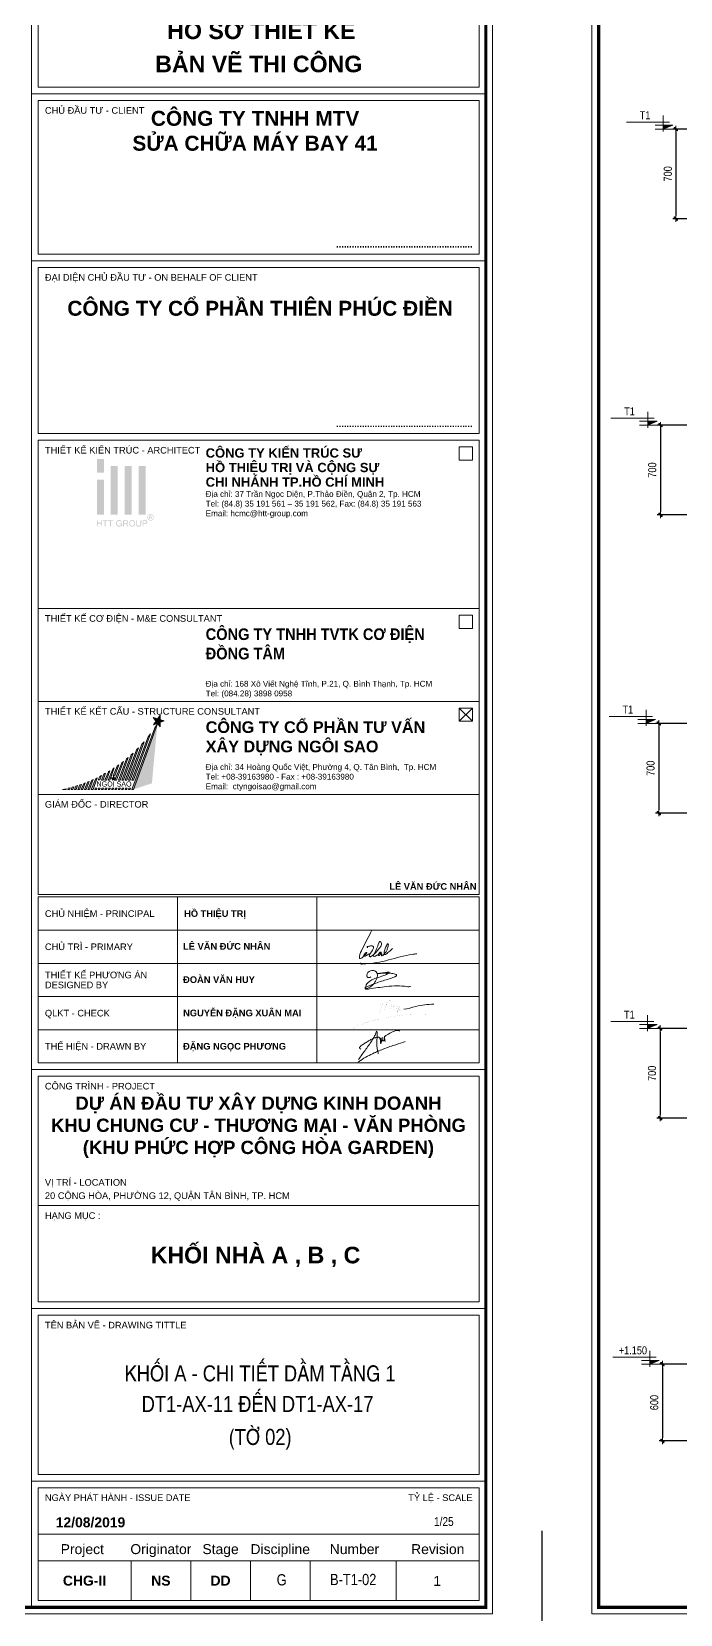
# Model space of a CAD drawing. Header units: millimetres. Extents: x 397144 to 8960116, y 345581 to 674207.
# Drawn here: x 4949661 to 4954734, y 648887 to 661250 of the extents above; entities that cross this region are included whole.
import ezdxf
from ezdxf.enums import TextEntityAlignment as Align
from ezdxf.xclip import XClip

# ---------------------------------------------------------------- set-up
doc = ezdxf.new("R2010")
doc.units = ezdxf.units.MM
doc.header["$XCLIPFRAME"] = 0
doc.header["$PDSIZE"] = -10
doc.linetypes.add('CENTER', pattern=[2, 1.25, -0.25, 0.25, -0.25])
doc.linetypes.add('HIDDEN', pattern=[0.375, 0.25, -0.125])
doc.layers.get('0').update_dxf_attribs({"linetype": 'CONTINUOUS'})
doc.layers.get('Defpoints').update_dxf_attribs({"color": 12, "linetype": 'CONTINUOUS'})
for name, color, linetype, lineweight in [('CDAI', 8, 'CONTINUOUS', 30), ('CHG_XX_Khung ten$0$A1 BORDER$0$DGIONG', 4, 'CONTINUOUS', 13), ('CHG_XX_Khung ten$0$A1 BORDER$0$STICK', 1, 'CONTINUOUS', 9), ('CHG_XX_Khung ten$0$TEXT', 7, 'CONTINUOUS', 15), ('CHUNHO', 7, 'CENTER', 13), ('CTHEP', 2, 'CONTINUOUS', 50), ('DBAO', 3, 'CONTINUOUS', 20), ('KTH', 150, 'CONTINUOUS', 5), ('Net khuat', 8, 'HIDDEN', 13), ('STICK', 1, 'CONTINUOUS', 9), ('TEXT', 7, 'CONTINUOUS', 15)]:
    doc.layers.add(name, color=color, linetype=linetype, lineweight=lineweight)
doc.layers.add('CHG_XX_Khung ten$0$TKTC', color=1, linetype='CONTINUOUS')
doc.layers.add('HATCH', color=7, linetype='CONTINUOUS', lineweight=5, true_color=0x2491ff)
doc.styles.add('CHG_XX_Khung ten$0$A1 BORDER$0$ARIAL', font='arial.ttf')
doc.styles.add('CHG_XX_Khung ten$0$A1 BORDER$0$Arial - Bold', font='arialbd.ttf', dxfattribs={"height": 2.5})
doc.styles.add('CHG_XX_Khung ten$0$A1 BORDER$0$Star-AvoBold', font='VAVOB_0.TTF')
doc.styles.add('CHG_XX_Khung ten$0$A1 BORDER$0$Title Block DD$0$ARIAL', font='arial.ttf')
doc.styles.add('CHG_XX_Khung ten$0$A1 BORDER$0$Title Block DD$0$Arial - Bold', font='arialbd.ttf', dxfattribs={"height": 2.5})
doc.styles.add('CHG_XX_Khung ten$0$arial', font='arial.ttf')
doc.styles.add('CHG_XX_Khung ten$0$Arial - Bold', font='arialbd.ttf')
doc.styles.add('CHG_XX_Khung ten$0$title block pccc$0$ARIAL', font='arial.ttf')
doc.styles.add('CHG_XX_Khung ten$0$title block pccc$0$Arial - Bold', font='arialbd.ttf', dxfattribs={"height": 2.5})
doc.styles.add('Star-HelCon', font='VHELVCN_0.TTF')
doc.styles.add('TTP-HelCon', font='VHELVCN_0.TTF')
doc.dimstyles.new('TTP-25', dxfattribs={"dimscale": 25, "dimtxt": 2.5, "dimasz": 1, "dimexe": 1, "dimexo": 1, "dimgap": 0.09, "dimtad": 0, "dimdec": 4, "dimrnd": 5, "dimzin": 9, "dimdsep": 46, "dimtxsty": 'TTP-HelCon', "dimblk": 'Stick1', "dimcen": 0.09, "dimdle": 1.5, "dimclrd": 256, "dimclre": 256, "dimclrt": 7, "dimadec": 0, "dimazin": 0, "dimtfac": 1, "dimtdec": 4, "dimtmove": 0, "dimatfit": 3, "dimldrblk": '_ArchTick1', "dimfxl": 1, "dimtvp": 1, "dimtolj": 1, "dimtzin": 0, "dimarcsym": 0})

# ---------------------------------------------------------------- blocks, each defined once
blk = doc.blocks.new('CHG_XX_Khung ten$0$A1 BORDER$0$HTT-Logo')
at = {"true_color": 0x134fb3}
h = blk.add_hatch(color=154, dxfattribs=at)
h.paths.add_polyline_path([(3, 29.1), (0, 29.1), (0, 23.1), (3, 23.1)])
h.paths.add_polyline_path([(3, 20.1), (0, 20.1), (0, 5.1), (3, 5.1)])
h.paths.add_polyline_path([(9, 26.1), (6, 26.1), (6, 5.1), (9, 5.1)])
h.paths.add_polyline_path([(15, 26.1), (12, 26.1), (12, 5.1), (15, 5.1)])
h.paths.add_polyline_path([(21, 26.1), (18, 26.1), (18, 5.1), (21, 5.1)])
h.paths.add_polyline_path([(2.12, 2.7), (1.76, 2.7), (1.76, 1.59), (0.36, 1.59), (0.36, 2.7), (0, 2.7), (0, 0), (0.36, 0), (0.36, 1.27), (1.76, 1.27), (1.76, 0), (2.12, 0)])
h.paths.add_polyline_path([(4.65, 2.7), (2.51, 2.7), (2.51, 2.38), (3.4, 2.38), (3.4, 0), (3.76, 0), (3.76, 2.38), (4.65, 2.38)])
h.paths.add_polyline_path([(6.95, 2.7), (4.81, 2.7), (4.81, 2.38), (5.7, 2.38), (5.7, 0), (6.06, 0), (6.06, 2.38), (6.95, 2.38)])
h.paths.add_polyline_path([(8.64, 1.36), (8.64, 1.41), (8.66, 1.58), (8.69, 1.75), (8.75, 1.9), (8.81, 2.03), (8.92, 2.17), (9.05, 2.28), (9.2, 2.37), (9.29, 2.39), (9.45, 2.43), (9.65, 2.44), (9.84, 2.42), (10, 2.37), (10.14, 2.29), (10.26, 2.18), (10.34, 2.03), (10.41, 1.86), (10.73, 1.95), (10.68, 2.11), (10.61, 2.26), (10.53, 2.39), (10.45, 2.47), (10.31, 2.57), (10.16, 2.65), (10.13, 2.66), (9.97, 2.71), (9.8, 2.74), (9.63, 2.75), (9.55, 2.74), (9.38, 2.73), (9.21, 2.7), (9.06, 2.65), (8.91, 2.58), (8.88, 2.56), (8.75, 2.47), (8.63, 2.36), (8.53, 2.23), (8.44, 2.07), (8.41, 1.99), (8.35, 1.84), (8.31, 1.68), (8.28, 1.51), (8.27, 1.34), (8.28, 1.26), (8.29, 1.09), (8.32, 0.92), (8.38, 0.77), (8.44, 0.62), (8.46, 0.58), (8.55, 0.44), (8.66, 0.32), (8.79, 0.21), (8.93, 0.12), (9, 0.09), (9.15, 0.03), (9.31, -0.01), (9.48, -0.04), (9.65, -0.05), (9.73, -0.04), (9.9, -0.03), (10.07, 0.01), (10.23, 0.06), (10.34, 0.11), (10.48, 0.18), (10.63, 0.27), (10.77, 0.38), (10.77, 1.38), (9.63, 1.38), (9.63, 1.06), (10.42, 1.06), (10.42, 0.56), (10.39, 0.53), (10.26, 0.45), (10.09, 0.37), (9.96, 0.32), (9.8, 0.29), (9.63, 0.28), (9.62, 0.28), (9.45, 0.29), (9.28, 0.33), (9.12, 0.4), (8.97, 0.49), (8.86, 0.61), (8.77, 0.75), (8.73, 0.85), (8.68, 1), (8.65, 1.17)])
h.paths.add_polyline_path([(13.16, 1.39), (13.28, 1.48), (13.3, 1.51), (13.39, 1.64), (13.44, 1.79), (13.46, 1.96), (13.46, 2.06), (13.42, 2.22), (13.35, 2.37), (13.31, 2.43), (13.19, 2.55), (13.05, 2.63), (13.01, 2.64), (12.87, 2.67), (12.7, 2.69), (12.5, 2.7), (11.3, 2.7), (11.3, 0), (11.66, 0), (11.66, 1.2), (12.07, 1.2), (12.11, 1.2), (12.28, 1.19), (12.44, 1.11), (12.49, 1.07), (12.62, 0.93), (12.67, 0.86), (12.77, 0.73), (12.88, 0.56), (13.23, 0), (13.68, 0), (13.21, 0.73), (13.13, 0.85), (13.03, 0.98), (12.92, 1.09), (12.86, 1.14), (12.7, 1.23), (12.86, 1.26), (13.03, 1.31)])
h.paths.add_polyline_path([(11.66, 1.51), (11.66, 2.4), (12.51, 2.4), (12.67, 2.39), (12.83, 2.35), (12.97, 2.27), (13.06, 2.13), (13.09, 1.96), (13.08, 1.87), (13.02, 1.72), (12.96, 1.64), (12.8, 1.55), (12.62, 1.52), (12.43, 1.51)], flags=16)
h.paths.add_polyline_path([(16.49, 1.43), (16.48, 1.6), (16.44, 1.77), (16.4, 1.92), (16.34, 2.07), (16.33, 2.09), (16.24, 2.23), (16.14, 2.36), (16.02, 2.47), (15.88, 2.57), (15.85, 2.59), (15.7, 2.66), (15.54, 2.71), (15.38, 2.74), (15.2, 2.75), (15.15, 2.75), (14.98, 2.73), (14.82, 2.7), (14.66, 2.64), (14.52, 2.57), (14.39, 2.48), (14.27, 2.37), (14.18, 2.26), (14.1, 2.14), (14.03, 2), (13.98, 1.84), (13.94, 1.68), (13.92, 1.5), (13.91, 1.31), (13.91, 1.29), (13.92, 1.12), (13.95, 0.96), (14, 0.8), (14.07, 0.64), (14.07, 0.62), (14.16, 0.48), (14.26, 0.35), (14.38, 0.23), (14.52, 0.14), (14.56, 0.12), (14.71, 0.04), (14.86, -0.01), (15.03, -0.04), (15.2, -0.05), (15.21, -0.05), (15.38, -0.03), (15.55, 0), (15.7, 0.05), (15.86, 0.12), (15.87, 0.13), (16.01, 0.22), (16.13, 0.33), (16.24, 0.46), (16.33, 0.61), (16.36, 0.69), (16.42, 0.84), (16.46, 1), (16.48, 1.17), (16.49, 1.35)])
h.paths.add_polyline_path([(14.28, 1.45), (14.3, 1.64), (14.34, 1.81), (14.4, 1.95), (14.47, 2.08), (14.57, 2.2), (14.73, 2.32), (14.88, 2.38), (15.04, 2.43), (15.21, 2.44), (15.38, 2.42), (15.54, 2.38), (15.69, 2.31), (15.82, 2.2), (15.93, 2.07), (16.01, 1.93), (16.04, 1.85), (16.09, 1.7), (16.12, 1.53), (16.12, 1.32), (16.11, 1.12), (16.08, 0.95), (16.03, 0.79), (15.96, 0.66), (15.86, 0.54), (15.8, 0.48), (15.67, 0.38), (15.53, 0.32), (15.37, 0.27), (15.2, 0.26), (15.12, 0.26), (14.95, 0.29), (14.8, 0.35), (14.67, 0.43), (14.54, 0.54), (14.45, 0.66), (14.37, 0.8), (14.32, 0.95), (14.29, 1.12), (14.28, 1.31)], flags=16)
h.paths.add_polyline_path([(17.31, 2.7), (16.96, 2.7), (16.96, 1.12), (16.96, 0.93), (16.98, 0.75), (17.02, 0.6), (17.06, 0.46), (17.07, 0.44), (17.15, 0.3), (17.27, 0.18), (17.4, 0.08), (17.51, 0.03), (17.67, -0.01), (17.84, -0.04), (18.02, -0.05), (18.2, -0.04), (18.37, -0.01), (18.52, 0.04), (18.66, 0.1), (18.68, 0.12), (18.81, 0.22), (18.91, 0.35), (18.99, 0.49), (19.02, 0.61), (19.06, 0.76), (19.07, 0.94), (19.08, 1.14), (19.08, 2.7), (18.72, 2.7), (18.72, 1.14), (18.72, 1.06), (18.71, 0.86), (18.68, 0.69), (18.62, 0.55), (18.55, 0.45), (18.49, 0.4), (18.36, 0.33), (18.19, 0.29), (17.99, 0.28), (17.92, 0.28), (17.75, 0.31), (17.6, 0.37), (17.46, 0.48), (17.38, 0.63), (17.34, 0.77), (17.32, 0.94), (17.31, 1.14)])
h.paths.add_polyline_path([(21.42, 1.25), (21.52, 1.34), (21.6, 1.45), (21.67, 1.59), (21.72, 1.75), (21.73, 1.92), (21.73, 1.97), (21.71, 2.13), (21.65, 2.29), (21.56, 2.44), (21.44, 2.55), (21.42, 2.56), (21.27, 2.63), (21.1, 2.67), (21.05, 2.68), (20.89, 2.7), (20.69, 2.7), (19.67, 2.7), (19.67, 0), (20.03, 0), (20.03, 1.1), (20.72, 1.1), (20.76, 1.1), (20.96, 1.11), (21.14, 1.14), (21.29, 1.19)])
h.paths.add_polyline_path([(20.03, 1.42), (20.03, 2.38), (20.72, 2.38), (20.93, 2.37), (21.06, 2.36), (21.16, 2.31), (21.28, 2.2), (21.34, 2.08), (21.37, 1.91), (21.36, 1.82), (21.31, 1.67), (21.22, 1.54), (21.09, 1.47), (20.93, 1.43), (20.73, 1.42)], flags=16)
h.paths.add_polyline_path([(23.87, 2.76), (24.01, 2.85), (24.13, 2.96), (24.24, 3.09), (24.33, 3.24), (24.35, 3.28), (24.42, 3.44), (24.47, 3.6), (24.5, 3.76), (24.51, 3.93), (24.51, 3.98), (24.49, 4.15), (24.46, 4.31), (24.4, 4.47), (24.33, 4.62), (24.29, 4.69), (24.19, 4.82), (24.08, 4.94), (23.95, 5.05), (23.81, 5.14), (23.77, 5.16), (23.61, 5.23), (23.45, 5.28), (23.29, 5.31), (23.12, 5.32), (23.08, 5.31), (22.92, 5.3), (22.76, 5.27), (22.6, 5.21), (22.44, 5.14), (22.38, 5.1), (22.24, 5.01), (22.12, 4.89), (22.01, 4.77), (21.92, 4.62), (21.89, 4.57), (21.82, 4.41), (21.77, 4.25), (21.74, 4.09), (21.73, 3.93), (21.73, 3.87), (21.75, 3.71), (21.79, 3.55), (21.84, 3.39), (21.92, 3.24), (21.95, 3.18), (22.05, 3.04), (22.16, 2.92), (22.29, 2.81), (22.43, 2.72), (22.48, 2.7), (22.64, 2.63), (22.79, 2.58), (22.96, 2.55), (23.12, 2.54), (23.18, 2.54), (23.34, 2.55), (23.5, 2.59), (23.66, 2.65), (23.82, 2.72)])
h.paths.add_polyline_path([(22.55, 2.92), (22.45, 2.98), (22.32, 3.09), (22.21, 3.21), (22.12, 3.35), (22.07, 3.44), (22.01, 3.6), (21.98, 3.76), (21.96, 3.93), (21.97, 4.03), (22, 4.19), (22.05, 4.35), (22.12, 4.51), (22.18, 4.61), (22.29, 4.73), (22.41, 4.85), (22.56, 4.94), (22.64, 4.98), (22.8, 5.04), (22.96, 5.07), (23.12, 5.09), (23.21, 5.08), (23.37, 5.06), (23.53, 5.01), (23.69, 4.94), (23.79, 4.88), (23.92, 4.77), (24.03, 4.65), (24.13, 4.51), (24.17, 4.41), (24.23, 4.25), (24.27, 4.09), (24.28, 3.93), (24.28, 3.83), (24.25, 3.67), (24.2, 3.51), (24.13, 3.35), (24.07, 3.25), (23.96, 3.13), (23.84, 3.01), (23.7, 2.92), (23.61, 2.87), (23.45, 2.81), (23.29, 2.78), (23.12, 2.77), (23.02, 2.77), (22.86, 2.8), (22.7, 2.85)], flags=16)
h.paths.add_polyline_path([(22.51, 3.16), (22.51, 4.65), (23.03, 4.65), (23.23, 4.64), (23.4, 4.62), (23.55, 4.52), (23.6, 4.47), (23.66, 4.31), (23.67, 4.25), (23.64, 4.09), (23.55, 3.96), (23.42, 3.87), (23.24, 3.82), (23.37, 3.75), (23.46, 3.64), (23.57, 3.47), (23.77, 3.16), (23.47, 3.16), (23.34, 3.39), (23.23, 3.58), (23.14, 3.7), (23.09, 3.74), (22.94, 3.79), (22.9, 3.79), (22.76, 3.79), (22.76, 3.16)], flags=0)
h.paths.add_polyline_path([(22.76, 4), (22.76, 4.45), (23.03, 4.45), (23.13, 4.45), (23.27, 4.42), (23.37, 4.35), (23.41, 4.21), (23.33, 4.06), (23.24, 4.02), (23.05, 4)], flags=0)
blk = doc.blocks.new('CHG_XX_Khung ten')
at = {"layer": 'CHG_XX_Khung ten$0$A1 BORDER$0$DGIONG'}
h = blk.add_hatch(color=256, dxfattribs=at)
h.paths.add_polyline_path([(724.94, 283.19), (724.15, 281.97), (717.19, 263.38), (717.7, 263.38)])
h.paths.add_polyline_path([(722.81, 280.17), (722.1, 279.22), (717.21, 266.21), (717.72, 266.21)], flags=17)
h.paths.add_polyline_path([(720.93, 277.8), (720.27, 277.04), (716.19, 266.22), (716.7, 266.22)])
h.paths.add_polyline_path([(719.23, 275.93), (718.6, 275.29), (715.18, 266.22), (715.69, 266.22)])
h.paths.add_polyline_path([(717.65, 274.38), (717.03, 273.81), (714.16, 266.22), (714.67, 266.22)])
h.paths.add_polyline_path([(716.14, 273.03), (715.61, 272.59), (713.15, 266.22), (713.66, 266.22)])
h.paths.add_polyline_path([(714.69, 271.86), (714.17, 271.45), (712.13, 266.23), (712.64, 266.23)])
h.paths.add_polyline_path([(713.29, 270.81), (712.76, 270.43), (711.57, 267.46), (712.07, 267.47)])
h.paths.add_polyline_path([(710.1, 266.23), (710.61, 266.24), (711.93, 269.87), (711.48, 269.56)])
h.paths.add_polyline_path([(710.61, 269.02), (710.13, 268.73), (709.08, 266.24), (709.59, 266.24)])
h.paths.add_polyline_path([(709.31, 268.26), (708.82, 267.97), (708.07, 266.24), (708.58, 266.24)])
h.paths.add_polyline_path([(708.04, 267.56), (707.54, 267.3), (707.05, 266.25), (707.56, 266.25)])
h.paths.add_polyline_path([(716.84, 263.8), (716.33, 263.8), (716.18, 263.38), (716.69, 263.38)])
h.paths.add_polyline_path([(715.67, 263.39), (715.82, 263.8), (715.32, 263.8), (715.16, 263.39)])
h.paths.add_polyline_path([(714.15, 263.39), (714.65, 263.39), (714.8, 263.8), (714.3, 263.8)])
h.paths.add_polyline_path([(713.13, 263.39), (713.64, 263.4), (713.79, 263.81), (713.28, 263.81)])
h.paths.add_polyline_path([(712.77, 263.81), (712.27, 263.81), (712.11, 263.39), (712.62, 263.4)])
h.paths.add_polyline_path([(711.25, 263.81), (711.1, 263.4), (711.61, 263.4), (711.76, 263.81)])
h.paths.add_polyline_path([(710.59, 263.4), (710.74, 263.82), (710.24, 263.82), (710.08, 263.4)])
h.paths.add_polyline_path([(709.73, 263.82), (709.22, 263.82), (709.07, 263.41), (709.57, 263.41)])
h.paths.add_polyline_path([(708.71, 263.82), (708.21, 263.82), (708.05, 263.41), (708.56, 263.41)])
h.paths.add_polyline_path([(707.54, 263.41), (707.69, 263.83), (707.19, 263.83), (707.03, 263.41)])
h.paths.add_polyline_path([(706.68, 263.83), (706.17, 263.83), (706.02, 263.42), (706.53, 263.42)])
h.paths.add_polyline_path([(705, 263.42), (705.51, 263.42), (706.79, 266.93), (706.4, 266.74)])
h.paths.add_polyline_path([(703.97, 263.37), (704.48, 263.37), (705.57, 266.36), (705.14, 266.17)])
h.paths.add_polyline_path([(704.36, 265.84), (703.91, 265.65), (702.96, 263.38), (703.46, 263.38)])
h.paths.add_polyline_path([(703.17, 265.37), (702.69, 265.19), (701.94, 263.38), (702.45, 263.38)])
h.paths.add_polyline_path([(702, 264.94), (701.5, 264.77), (700.92, 263.38), (701.43, 263.38)])
h.paths.add_polyline_path([(700.84, 264.56), (700.33, 264.4), (699.91, 263.39), (700.42, 263.39)])
h.paths.add_polyline_path([(699.7, 264.21), (699.18, 264.06), (698.89, 263.39), (699.4, 263.39)])
h.paths.add_polyline_path([(698.57, 263.9), (698.04, 263.77), (697.87, 263.38), (698.38, 263.39)])
h.paths.add_polyline_path([(697.37, 263.39), (697.45, 263.63), (696.91, 263.51), (696.35, 263.38)])
blk.add_hatch(color=256, dxfattribs=at).paths.add_polyline_path([(724.92, 283.21), (717.68, 263.38), (723.28, 265.27)])
at = {"layer": 'CHG_XX_Khung ten$0$A1 BORDER$0$STICK'}
for points in [[(723.71, 282.88), (725.74, 285.75), (725.8, 282.26), (723.67, 285.06), (727.02, 284.03)], [(725.76, 284.41), (724.96, 284.66), (724.49, 283.98), (724.99, 283.32), (725.77, 283.6)], [(711.25, 266.22), (711.64, 267.39), (712.01, 266.22), (711.02, 266.95), (712.24, 266.93)], [(711.87, 266.67), (711.78, 266.94), (711.49, 266.94), (711.4, 266.67), (711.63, 266.5)]]:
    blk.add_hatch(color=256, dxfattribs=at).paths.add_polyline_path(points)
for p, q in [((687, 577), (687, 17)), ((687, 473), (824, 473)), ((687, 422.69), (824, 422.69)), ((816, 283.93), (820, 287.93)), ((820, 283.93), (816, 287.93)), ((687, 179), (824, 179)), ((687, 107), (824, 107)), ((687, 55), (824, 55))]:
    blk.add_line(p, q)
at = {"color": 9, "linetype": 'Continuous'}
for p, q in [((731, 231), (731, 181)), ((773, 231), (773, 181))]:
    blk.add_line(p, q, dxfattribs=at)
at = {"linetype": 'Continuous'}
for p, q in [((689, 39), (822, 39)), ((716.98, 31), (716.98, 19)), ((734.98, 31), (734.98, 19)), ((752.98, 31), (752.98, 19)), ((770.98, 31), (770.98, 19)), ((797, 31), (797, 19))]:
    blk.add_line(p, q, dxfattribs=at)
for points in [[(15, 579), (826, 579), (826, 15), (15, 15)], [(816, 362.62), (820, 362.62), (820, 366.62), (816, 366.62)], [(816, 311.93), (820, 311.93), (820, 315.93), (816, 315.93)], [(816, 283.93), (820, 283.93), (820, 287.93), (816, 287.93)]]:
    blk.add_lwpolyline(points, close=True)
at = {"color": 4, "linetype": 'Continuous', "const_width": 1}
blk.add_lwpolyline([(17, 577), (824, 577), (824, 17), (17, 17)], close=True, dxfattribs=at)
at = {"linetype": 'Continuous'}
for points in [[(689, 499), (822, 499), (822, 475), (689, 475)], [(689, 368.62), (822, 368.62), (822, 317.93), (689, 317.93)], [(689, 317.93), (822, 317.93), (822, 289.93), (689, 289.93)], [(689, 289.93), (822, 289.93), (822, 261.93), (689, 261.93)], [(689, 177), (822, 177), (822, 138), (689, 138)], [(689, 109), (822, 109), (822, 138), (689, 138)], [(689, 105), (822, 105), (822, 57), (689, 57)], [(689, 53), (822, 53), (822, 31), (689, 31)], [(822, 19), (689, 19), (689, 31), (822, 31)]]:
    blk.add_lwpolyline(points, close=True, dxfattribs=at)
at = {"color": 9, "linetype": 'Continuous'}
for points in [[(689, 261.93), (822, 261.93), (822, 231.73), (689, 231.73)], [(822, 221), (689, 221), (689, 231), (822, 231)], [(822, 211), (689, 211), (689, 221), (822, 221)], [(822, 201), (689, 201), (689, 211), (822, 211)], [(822, 191), (689, 191), (689, 201), (822, 201)], [(822, 181), (689, 181), (689, 191), (822, 191)]]:
    blk.add_lwpolyline(points, close=True, dxfattribs=at)
blk.add_lwpolyline([(822, 211), (689, 211), (822, 211)], dxfattribs=at)
at = {"color": 1}
for points in [[(786.29, 185.19), (785.86, 185.61), (786.06, 185.86), (787.11, 186.7), (788.17, 187.35), (789.1, 187.9), (790.12, 188.41), (790.69, 188.61), (791.04, 188.74), (791.47, 188.79), (791.73, 188.72), (791.92, 188.61), (792.08, 188.33), (792.16, 188.06), (792.21, 187.84), (792.21, 187.27), (792.2, 187.05), (792.23, 186.85), (792.39, 187.1), (792.48, 187.84), (792.46, 188.12), (792.44, 188.61), (792.46, 188.03), (792.53, 187.67), (792.73, 187.74), (792.86, 187.87), (792.9, 188.09), (792.9, 188.28), (792.87, 188.7), (792.91, 188.19), (792.93, 187.79), (792.94, 187.69), (793.11, 187.61), (793.31, 187.73), (793.45, 187.93), (793.48, 188.22), (793.48, 188.64), (793.48, 189.05), (793.48, 188.49), (793.56, 187.84), (793.63, 187.45), (793.48, 188.6), (793.51, 188.92), (794.2, 189.45), (794.72, 189.76), (795.44, 190.17), (796.2, 190.5), (796.65, 190.69), (797.26, 190.79), (797.77, 190.74), (797.95, 190.55)], [(785.43, 181.21), (786.17, 181.73), (788.31, 183), (790.34, 184), (791.77, 184.64), (795.08, 185.91), (796.87, 186.5), (799.7, 187.42)], [(785.63, 182.08), (787.56, 184.76), (789.61, 187.7), (790.35, 188.98), (790.79, 189.92), (791.06, 190.59), (791.21, 189.09), (791.18, 188.31), (791.14, 187.75), (791.09, 186.47), (791.21, 185.58), (791.42, 184.31), (791.51, 183.99), (791.51, 183.74)]]:
    blk.add_spline(points, degree=3, dxfattribs=at)
at = {"layer": 'CHG_XX_Khung ten$0$A1 BORDER$0$DGIONG'}
for points in [[(724.94, 283.19), (717.7, 263.38), (717.19, 263.38), (724.15, 281.97), (724.94, 283.19)], [(720.93, 277.8), (716.7, 266.22), (716.19, 266.22), (720.27, 277.04), (720.93, 277.8)], [(722.81, 280.17), (717.72, 266.21), (717.21, 266.21), (722.1, 279.22), (722.81, 280.17)], [(714.69, 271.86), (712.64, 266.23), (712.13, 266.23), (714.17, 271.45), (714.69, 271.86)], [(716.14, 273.03), (713.66, 266.22), (713.15, 266.22), (715.61, 272.59), (716.14, 273.03)], [(717.65, 274.38), (714.67, 266.22), (714.16, 266.22), (717.03, 273.81), (717.65, 274.38)], [(719.23, 275.93), (715.69, 266.22), (715.18, 266.22), (718.6, 275.29), (719.23, 275.93)], [(708.04, 267.56), (707.56, 266.25), (707.05, 266.25), (707.54, 267.3), (708.04, 267.56)], [(709.31, 268.26), (708.58, 266.24), (708.07, 266.24), (708.82, 267.97), (709.31, 268.26)], [(710.61, 269.02), (709.59, 266.24), (709.08, 266.24), (710.13, 268.73), (710.61, 269.02)], [(711.93, 269.87), (710.61, 266.24), (710.1, 266.23), (711.48, 269.56), (711.93, 269.87)], [(713.29, 270.81), (712.07, 267.47), (711.57, 267.46), (712.76, 270.43), (713.29, 270.81)], [(697.45, 263.63), (697.37, 263.39), (696.35, 263.38), (696.91, 263.51), (697.45, 263.63)], [(698.57, 263.9), (698.38, 263.39), (697.87, 263.38), (698.04, 263.77), (698.57, 263.9)], [(699.7, 264.21), (699.4, 263.39), (698.89, 263.39), (699.18, 264.06), (699.7, 264.21)], [(700.84, 264.56), (700.42, 263.39), (699.91, 263.39), (700.33, 264.4), (700.84, 264.56)], [(702, 264.94), (701.43, 263.38), (700.92, 263.38), (701.5, 264.77), (702, 264.94)], [(703.17, 265.37), (702.45, 263.38), (701.94, 263.38), (702.69, 265.19), (703.17, 265.37)], [(704.36, 265.84), (703.46, 263.38), (702.96, 263.38), (703.91, 265.65), (704.36, 265.84)], [(705.57, 266.36), (704.48, 263.37), (703.97, 263.37), (705.14, 266.17), (705.57, 266.36)], [(706.79, 266.93), (705.51, 263.42), (705, 263.42), (706.4, 266.74), (706.79, 266.93)]]:
    blk.add_lwpolyline(points, dxfattribs=at)
for points in [[(706.53, 263.42), (706.68, 263.83), (706.17, 263.83), (706.02, 263.42)], [(707.54, 263.41), (707.69, 263.83), (707.19, 263.83), (707.03, 263.41)], [(708.56, 263.41), (708.71, 263.82), (708.21, 263.82), (708.05, 263.41)], [(709.57, 263.41), (709.73, 263.82), (709.22, 263.82), (709.07, 263.41)], [(710.59, 263.4), (710.74, 263.82), (710.24, 263.82), (710.08, 263.4)], [(711.61, 263.4), (711.76, 263.81), (711.25, 263.81), (711.1, 263.4)], [(712.62, 263.4), (712.77, 263.81), (712.27, 263.81), (712.11, 263.39)], [(713.64, 263.4), (713.79, 263.81), (713.28, 263.81), (713.13, 263.39)], [(714.65, 263.39), (714.8, 263.8), (714.3, 263.8), (714.15, 263.39)], [(715.67, 263.39), (715.82, 263.8), (715.32, 263.8), (715.16, 263.39)], [(716.69, 263.38), (716.84, 263.8), (716.33, 263.8), (716.18, 263.38)]]:
    blk.add_lwpolyline(points, close=True, dxfattribs=at)
at = {"layer": 'CHG_XX_Khung ten$0$A1 BORDER$0$STICK'}
for p, q in [((723.67, 285.06), (727.02, 284.03)), ((725.8, 282.26), (723.67, 285.06)), ((723.71, 282.88), (725.74, 285.75)), ((727.02, 284.03), (723.71, 282.88)), ((725.74, 285.75), (725.8, 282.26)), ((711.64, 267.39), (712.01, 266.22)), ((711.02, 266.95), (712.24, 266.93)), ((712.01, 266.22), (711.02, 266.95)), ((712.24, 266.93), (711.25, 266.22))]:
    blk.add_line(p, q, dxfattribs=at)
at = {"layer": 'CHG_XX_Khung ten$0$TEXT', "color": 1}
blk.add_lwpolyline([(801.29, 204.04, -0.124137), (800.16, 204.02, 0.028888), (797.25, 204.19, 0.026156), (793.98, 204.04, 0.007061), (788.86, 203.28, -0.091769), (787.85, 203.27, -0.25841), (787.51, 203.62, -0.039719), (788.28, 204, -0.004242), (791.23, 205.18, -0.019244), (794.8, 206.31, 0.094204), (797.02, 207.28, 0.504882), (796.98, 207.63, 0.07616), (796.3, 207.87, 0.041135), (794.97, 208.03, 0.034641), (791.34, 207.9, 0.01407), (792.8, 208.12, 0.003668), (794.71, 208.36, -0.800617), (794.79, 208.18, -0.093248), (793.21, 207.32, 0.020479), (791.05, 206.59, 0.096842), (788.38, 205.18, 0.259163), (787.77, 203.63, 0.564182), (788.17, 203.39, 0.087383), (789.69, 204.36, 0.156422), (791.35, 207.23, 0.228987), (790.91, 208.45, 0.272068), (789.19, 208.76, 0.293527), (788.08, 207.43, 0.171419), (788.25, 206.94, 0.281707), (788.69, 206.7, 0.217513), (789.34, 206.92)], format="xyb", dxfattribs=at)
at = {"layer": 'CHG_XX_Khung ten$0$TEXT', "color": 1, "const_width": 0.0121}
for points in [[(806.31, 195.73, -0.026807), (805.12, 195.66, 0.027369), (800.25, 195.52, 0.022423), (795.26, 194.89, 0.038275), (791.04, 194.04, 0.053272), (785.95, 192.37, 0.118692), (783.44, 190.96)], [(791.6, 198.34, 0.143835), (794.1, 199.89, -0.075685), (793.5, 197.02, -0.172299), (794.95, 199.92, -0.299798), (795.6, 198.96, -0.170508), (795.36, 197.75, 0.168316), (795.11, 197.03)], [(791.95, 196.04, -0.054469), (792.33, 197.1, 0.103257), (792.78, 199.38)], [(797.47, 197.92, 0.401177), (797.3, 198.32, 0.483935), (795.9, 197.43, 0.196997), (796.02, 196.61, 0.296639), (796.38, 196.53, 0.183057), (797.12, 197.39)], [(797.48, 198.09, 0.142769), (797.07, 197.1, 0.220826), (797.29, 196.56, 0.106687), (798.07, 198.16, 0.181562), (797.64, 197.4, -0.039872), (797.25, 196.09, -0.060225), (798.09, 197.69, 0.017174), (797.52, 196.45, -0.149286), (799.3, 197.16)]]:
    blk.add_lwpolyline(points, format="xyb", dxfattribs=at)
at = {"layer": 'CHG_XX_Khung ten$0$TEXT', "color": 1}
for centre, radius, start, end in [((793.37, 230.45), 33.81, 280.1185, 286.3373), ((808.51, 174.85), 23.83, 90.5448, 103.6788)]:
    blk.add_arc(centre, radius, start, end, dxfattribs=at)
for points in [[(789.62, 220.97), (786.72, 215.31), (785.87, 213.03), (785.94, 212.46), (786.42, 212.53), (787.18, 213.24), (787.77, 213.73), (788.12, 214.16), (788.07, 214.29), (787.94, 214.27), (787.28, 213.56), (787.2, 213.33), (787.26, 213.21), (787.44, 213.16), (787.7, 213.23), (788.87, 214.02)], [(788.4, 215.73), (788.18, 215.82), (788.21, 216), (788.32, 216.07), (788.7, 216.16), (789.23, 216.24), (789.76, 216.24), (790.01, 216.08), (790.1, 215.79), (790.05, 215.41), (788.96, 213.65), (788.88, 213.4), (788.88, 213.13), (789, 213.02), (789.17, 213.01), (789.51, 213.17), (790.77, 214.27), (791.67, 215.27), (792.3, 216.07), (792.5, 216.66), (792.49, 217.11), (792.33, 217.45), (792.13, 217.58), (791.94, 217.52), (791.73, 217.16), (790.12, 213.5), (790.04, 213.21), (790.14, 213.12), (791.53, 213.7), (792.32, 214.06), (792.42, 214.24), (792.36, 214.39), (792.17, 214.35), (791.86, 214.12), (791.68, 213.82), (791.57, 213.47), (791.67, 213.35), (791.96, 213.42), (792.51, 213.89), (792.61, 213.78), (792.55, 213.52), (792.61, 213.3), (792.77, 213.25), (793.05, 213.46), (794.1, 214.86), (794.42, 215.85), (794.57, 216.45), (794.53, 216.83), (794.42, 216.89), (794.27, 216.8), (794.14, 216.57), (793.62, 215.47), (793.41, 214.74), (793.36, 214.18), (793.41, 213.82), (793.56, 213.67), (793.77, 213.71), (794.19, 213.99), (795.35, 214.98), (795.89, 215.51)], [(786.22, 211.12), (786.28, 210.87), (786.71, 210.78), (801.78, 213.69), (803.18, 213.88)]]:
    blk.add_spline(points, degree=3, dxfattribs=at)
at = {"layer": 'Defpoints', "color": 1, "ltscale": 2}
for points in [[(40.06, 0), (0, 0), (0, 40)], [(800.94, 0), (841, 0), (841, 40)]]:
    blk.add_lwpolyline(points, dxfattribs=at)
at = {"xscale": 0.7, "yscale": 0.7, "zscale": 0.7}
blk.add_blockref('CHG_XX_Khung ten$0$A1 BORDER$0$HTT-Logo', (706.68, 342.64), dxfattribs=at)
for s, height, style, p in [('CHỦ ĐẦU TƯ - CLIENT', 2, 'CHG_XX_Khung ten$0$A1 BORDER$0$Title Block DD$0$ARIAL', (691, 468)), ('ĐẠI DIỆN CHỦ ĐẦU TƯ - ON BEHALF OF CLIENT ', 2, 'CHG_XX_Khung ten$0$A1 BORDER$0$Title Block DD$0$ARIAL', (691, 417.69)), ('THIẾT KẾ KIẾN TRÚC - ARCHITECT', 2, 'CHG_XX_Khung ten$0$A1 BORDER$0$ARIAL', (691, 365.62)), ('THIẾT KẾ CƠ ĐIỆN - M&E CONSULTANT', 2, 'CHG_XX_Khung ten$0$A1 BORDER$0$ARIAL', (691, 314.93)), ('THIẾT KẾ KẾT CẤU - STRUCTURE CONSULTANT', 2, 'CHG_XX_Khung ten$0$A1 BORDER$0$ARIAL', (691, 286.93)), ('GIÁM ĐỐC - DIRECTOR', 2, 'CHG_XX_Khung ten$0$title block pccc$0$ARIAL', (691, 258.93)), ('CHỦ NHIỆM - PRINCIPAL', 2, 'CHG_XX_Khung ten$0$title block pccc$0$ARIAL', (691, 226)), ('HỒ THIỆU TRỊ', 2, 'CHG_XX_Khung ten$0$title block pccc$0$Arial - Bold', (733, 226)), ('CHỦ TRÌ - PRIMARY', 2, 'CHG_XX_Khung ten$0$title block pccc$0$ARIAL', (691, 216)), ('LÊ VĂN ĐỨC NHÂN', 2.0073, 'CHG_XX_Khung ten$0$Arial - Bold', (732.68, 216.13)), ('THIẾT KẾ PHƯƠNG ÁN', 2, 'CHG_XX_Khung ten$0$title block pccc$0$ARIAL', (691, 207.5)), ('DESIGNED BY', 2, 'CHG_XX_Khung ten$0$title block pccc$0$ARIAL', (691, 204.5)), ('ĐOÀN VĂN HUY', 2.0073, 'CHG_XX_Khung ten$0$Arial - Bold', (732.68, 206.09)), ('QLKT - CHECK', 2, 'CHG_XX_Khung ten$0$title block pccc$0$ARIAL', (691, 196)), ('NGUYỄN ĐẶNG XUÂN MAI', 2.0073, 'CHG_XX_Khung ten$0$Arial - Bold', (732.68, 196.05)), ('THỂ HIỆN - DRAWN BY', 2, 'CHG_XX_Khung ten$0$title block pccc$0$ARIAL', (691, 186)), ('ĐẶNG NGỌC PHƯƠNG', 2.0073, 'CHG_XX_Khung ten$0$Arial - Bold', (732.68, 186.02)), ('CÔNG TRÌNH - PROJECT', 2, 'CHG_XX_Khung ten$0$A1 BORDER$0$ARIAL', (691, 174)), ('VỊ TRÍ - LOCATION', 2, 'CHG_XX_Khung ten$0$A1 BORDER$0$ARIAL', (691, 145)), ('20 CỘNG HÒA, PHƯỜNG 12, QUẬN TÂN BÌNH, TP. HCM', 2, 'CHG_XX_Khung ten$0$A1 BORDER$0$ARIAL', (691, 141)), ('HẠNG MỤC :', 2, 'CHG_XX_Khung ten$0$A1 BORDER$0$ARIAL', (691, 135)), ('TÊN BẢN VẼ - DRAWING TITTLE', 2, 'CHG_XX_Khung ten$0$A1 BORDER$0$ARIAL', (691, 102)), ('NGÀY PHÁT HÀNH - ISSUE DATE', 2, 'CHG_XX_Khung ten$0$A1 BORDER$0$ARIAL', (691, 50))]:
    blk.add_text(s, height=height, dxfattribs=dict(style=style)).set_placement(p, align=Align.MIDDLE_LEFT)
for s, height, style, p in [('.....................................................', 2, 'CHG_XX_Khung ten$0$A1 BORDER$0$Title Block DD$0$Arial - Bold', (820, 427.69)), ('.....................................................', 2, 'CHG_XX_Khung ten$0$A1 BORDER$0$Title Block DD$0$Arial - Bold', (820, 373.62)), ('LÊ VĂN ĐỨC NHÂN', 2.0073, 'CHG_XX_Khung ten$0$Arial - Bold', (821.19, 234.17)), ('TỶ LỆ - SCALE', 2, 'CHG_XX_Khung ten$0$A1 BORDER$0$ARIAL', (820, 50))]:
    blk.add_text(s, height=height, dxfattribs=dict(style=style)).set_placement(p, align=Align.MIDDLE_RIGHT)
for s, style, p in [('12/08/2019', 'CHG_XX_Khung ten$0$A1 BORDER$0$Arial - Bold', (704.75, 42.57)), ('Project', 'CHG_XX_Khung ten$0$A1 BORDER$0$ARIAL', (702.28, 34.5)), ('Originator', 'CHG_XX_Khung ten$0$A1 BORDER$0$ARIAL', (725.98, 34.5)), ('Stage', 'CHG_XX_Khung ten$0$A1 BORDER$0$ARIAL', (743.98, 34.5)), ('Discipline', 'CHG_XX_Khung ten$0$A1 BORDER$0$ARIAL', (761.98, 34.5)), ('Number', 'CHG_XX_Khung ten$0$A1 BORDER$0$ARIAL', (784.37, 34.5)), ('Revision', 'CHG_XX_Khung ten$0$A1 BORDER$0$ARIAL', (809.5, 34.5)), ('CHG-II', 'CHG_XX_Khung ten$0$A1 BORDER$0$Arial - Bold', (702.94, 25)), ('NS', 'CHG_XX_Khung ten$0$A1 BORDER$0$Arial - Bold', (725.98, 25)), ('DD', 'CHG_XX_Khung ten$0$A1 BORDER$0$Arial - Bold', (743.98, 25)), ('1', 'CHG_XX_Khung ten$0$arial', (809.36, 24.93))]:
    blk.add_text(s, height=3, dxfattribs=dict(style=style)).set_placement(p, align=Align.MIDDLE_CENTER)
at = {"ltscale": 10, "insert": (739.49, 366.19), "char_height": 2.8, "width": 76.248, "attachment_point": 1, "line_spacing_factor": 0.938532, "style": 'CHG_XX_Khung ten$0$A1 BORDER$0$Arial - Bold'}
blk.add_mtext('CÔNG TY KIẾN TRÚC SƯ\\PHỒ THIỆU TRỊ VÀ CỘNG SỰ\\PCHI NHÁNH TP.HỒ CHÍ MINH', dxfattribs=at)
at = {"ltscale": 10}
for s, insert, char_height, width, attachment_point, style in [('Địa chỉ: 37 Trần Ngọc Diện, P.Thảo Điền, Quận 2, Tp. HCM\\PTel: (84.8) 35 191 561 – 35 191 562, Fax: (84.8) 35 191 563\\PEmail: hcmc@htt-group.com', (739.49, 345.2), 1.75, 83.001, 7, 'CHG_XX_Khung ten$0$A1 BORDER$0$ARIAL'), ('{\\W0.9;CÔNG TY TNHH TVTK CƠ ĐIỆN \\PĐỒNG TÂM}', (739.49, 311.93), 3.5, 76.248, 1, 'CHG_XX_Khung ten$0$A1 BORDER$0$Arial - Bold'), ('\\pt8.75;Địa chỉ: 168 Xô Viết Nghệ Tĩnh, P.21, Q. Bình Thạnh, Tp. HCM \\P\\ptz;Tel: (084.28) 3898 0958', (739.49, 290.93), 1.75, 83.001, 7, 'CHG_XX_Khung ten$0$A1 BORDER$0$ARIAL'), ('CÔNG TY CỔ PHẦN TƯ VẤN \\PXÂY DỰNG NGÔI SAO', (739.49, 283.93), 3.5, 76.248, 1, 'CHG_XX_Khung ten$0$A1 BORDER$0$Arial - Bold'), ('Địa chỉ: 34 Hoàng Quốc Việt, Phường 4, Q. Tân Bình,  Tp. HCM\\PTel: +08-39163980 - Fax : +08-39163980 \\PEmail:  ctyngoisao@gmail.com', (739.49, 262.93), 1.75, 83.001, 7, 'CHG_XX_Khung ten$0$A1 BORDER$0$ARIAL')]:
    blk.add_mtext(s, dxfattribs=dict(at, insert=insert, char_height=char_height, width=width, attachment_point=attachment_point, style=style))
at = {"attachment_point": 2, "style": 'CHG_XX_Khung ten$0$A1 BORDER$0$Arial - Bold'}
for s, insert, char_height, width in [('DỰ ÁN ĐẦU TƯ XÂY DỰNG KINH DOANH\\PKHU CHUNG CƯ - THƯƠNG MẠI - VĂN PHÒNG\\P(KHU PHỨC HỢP CÔNG HÒA GARDEN)', (755.4, 170.88), 4, 159.8745), ('KHỐI NHÀ A , B , C', (754.52, 125.61), 5, 104.1229)]:
    blk.add_mtext(s, dxfattribs=dict(at, insert=insert, char_height=char_height, width=width))
at = {"layer": 'CHG_XX_Khung ten$0$A1 BORDER$0$STICK', "style": 'CHG_XX_Khung ten$0$A1 BORDER$0$Star-AvoBold', "width": 1}
blk.add_text('NGOI SAO', height=1.547, dxfattribs=at).set_placement((706.57, 264.27))
at = {"layer": 'CHG_XX_Khung ten$0$TKTC', "style": 'CHG_XX_Khung ten$0$Arial - Bold'}
for s, p in [('HỒ SƠ THIẾT KẾ', (756.29, 492)), ('BẢN VẼ THI CÔNG', (755.5, 482))]:
    blk.add_text(s, height=5, dxfattribs=at).set_placement(p, align=Align.MIDDLE_CENTER)
at = {"ltscale": 10, "char_height": 4.5, "attachment_point": 2, "style": 'CHG_XX_Khung ten$0$A1 BORDER$0$Title Block DD$0$Arial - Bold', "bg_fill": 2}
for s, insert, width in [('CÔNG TY TNHH MTV\\PSỬA CHỮA MÁY BAY 41', (754.39, 467.87), 83.001), ('CÔNG TY CỔ PHẦN THIÊN PHÚC ĐIỀN', (755.91, 410.64), 121.2929)]:
    blk.add_mtext(s, dxfattribs=dict(at, insert=insert, width=width))
at = {"linetype": 'Continuous'}
for points in [[(689, 471), (822, 471), (822, 424.69), (689, 424.69)], [(689, 420.69), (822, 420.69), (822, 370.62), (689, 370.62)]]:
    blk.add_lwpolyline(points, close=True, dxfattribs=at)
blk = doc.blocks.new('Stick1')
at = {"layer": 'STICK'}
h = blk.add_hatch(color=256, dxfattribs=at)
edge = h.paths.add_edge_path()
edge.add_line((0.3, 0.5), (-0.5, -0.3))
edge.add_arc((-0.4, -0.4), 0.141, 135, 315)
edge.add_line((-0.3, -0.5), (0.5, 0.3))
edge.add_arc((0.4, 0.4), 0.141, 315, 495)
blk.add_line((1, 0), (-1, 0), dxfattribs=at)
blk.add_lwpolyline([(0.3, 0.5), (-0.5, -0.3, 1), (-0.3, -0.5), (0.5, 0.3, 1), (0.3, 0.5, 1)], format="xyb", dxfattribs=at)
blk = doc.blocks.new('*D757')
at = {"layer": 'Defpoints', "color": 0, "transparency": 16777216}
for p in [(4954949, 660489), (4954699, 659789), (4954949, 659789)]:
    blk.add_point(p, dxfattribs=at)
at = {"layer": 'KTH', "lineweight": -2, "transparency": 16777216}
for p, q in [((4954924, 660489), (4954674, 660489)), ((4954699, 660464), (4954699, 659814)), ((4954924, 659789), (4954674, 659789))]:
    blk.add_line(p, q, dxfattribs=at)
at = {"layer": 'KTH', "lineweight": -2, "transparency": 16777216, "xscale": 25, "yscale": 25, "zscale": 25}
for p, rotation in [((4954699, 660489), 90), ((4954699, 659789), 270)]:
    blk.add_blockref('Stick1', p, dxfattribs=dict(at, rotation=rotation))
at = {"layer": 'KTH', "color": 7, "transparency": 16777216, "insert": (4954636, 660139), "char_height": 62.5, "attachment_point": 5, "rotation": 90, "style": 'TTP-HelCon'}
blk.add_mtext('\\A1;700', dxfattribs=at)
blk = doc.blocks.new('_ArchTick1')
at = {"color": 0, "const_width": 3.81}
blk.add_lwpolyline([(-12.7, -12.7), (12.7, 12.7)], dxfattribs=at)
blk = doc.blocks.new('CODE')
at = {"layer": 'DBAO'}
for p, q in [((-63, 0), (-138, 30)), ((-138, 30), (0, 30)), ((-138, 0), (0, 0)), ((-113, 55), (224, 55)), ((-63, -20), (-63, 105))]:
    blk.add_line(p, q, dxfattribs=at)
at = {"layer": 'HATCH', "color": 1}
blk.add_solid([(-63, 0), (-138, 30), (-63, 30)], dxfattribs=at)
blk = doc.blocks.new('*D784')
at = {"layer": 'Defpoints', "color": 0, "transparency": 16777216}
for p in [(4954826, 653463), (4954576, 652763), (4954826, 652763)]:
    blk.add_point(p, dxfattribs=at)
at = {"layer": 'KTH', "lineweight": -2, "transparency": 16777216}
for p, q in [((4954801, 653463), (4954551, 653463)), ((4954576, 653438), (4954576, 652788)), ((4954801, 652763), (4954551, 652763))]:
    blk.add_line(p, q, dxfattribs=at)
at = {"layer": 'KTH', "lineweight": -2, "transparency": 16777216, "xscale": 25, "yscale": 25, "zscale": 25}
for p, rotation in [((4954576, 653463), 90), ((4954576, 652763), 270)]:
    blk.add_blockref('Stick1', p, dxfattribs=dict(at, rotation=rotation))
at = {"layer": 'KTH', "color": 7, "transparency": 16777216, "insert": (4954512, 653113), "char_height": 62.5, "attachment_point": 5, "rotation": 90, "style": 'TTP-HelCon'}
blk.add_mtext('\\A1;700', dxfattribs=at)
blk = doc.blocks.new('*D832')
at = {"layer": 'Defpoints', "color": 0, "transparency": 16777216}
for p in [(4954843, 650841), (4954593, 650241), (4954843, 650241)]:
    blk.add_point(p, dxfattribs=at)
at = {"layer": 'KTH', "lineweight": -2, "transparency": 16777216}
for p, q in [((4954818, 650841), (4954568, 650841)), ((4954593, 650816), (4954593, 650266)), ((4954818, 650241), (4954568, 650241))]:
    blk.add_line(p, q, dxfattribs=at)
at = {"layer": 'KTH', "lineweight": -2, "transparency": 16777216, "xscale": 25, "yscale": 25, "zscale": 25}
for p, rotation in [((4954593, 650841), 90), ((4954593, 650241), 270)]:
    blk.add_blockref('Stick1', p, dxfattribs=dict(at, rotation=rotation))
at = {"layer": 'KTH', "color": 7, "transparency": 16777216, "insert": (4954530, 650541), "char_height": 62.5, "attachment_point": 5, "rotation": 90, "style": 'TTP-HelCon'}
blk.add_mtext('\\A1;600', dxfattribs=at)
blk = doc.blocks.new('*D2013')
at = {"layer": 'Defpoints', "color": 0, "transparency": 16777216}
for p in [(5200865, 651912), (5200615, 651212), (5200865, 651212)]:
    blk.add_point(p, dxfattribs=at)
at = {"layer": 'KTH', "lineweight": -2, "transparency": 16777216}
for p, q in [((5200840, 651912), (5200590, 651912)), ((5200615, 651887), (5200615, 651237)), ((5200840, 651212), (5200590, 651212))]:
    blk.add_line(p, q, dxfattribs=at)
at = {"layer": 'KTH', "lineweight": -2, "transparency": 16777216, "xscale": 25, "yscale": 25, "zscale": 25}
for p, rotation in [((5200615, 651912), 90), ((5200615, 651212), 270)]:
    blk.add_blockref('Stick1', p, dxfattribs=dict(at, rotation=rotation))
at = {"layer": 'KTH', "color": 7, "transparency": 16777216, "insert": (5200551, 651562), "char_height": 62.5, "attachment_point": 5, "rotation": 90, "style": 'TTP-HelCon'}
blk.add_mtext('\\A1;700', dxfattribs=at)
blk = doc.blocks.new('*D1188')
at = {"layer": 'Defpoints', "color": 0, "transparency": 16777216}
for p in [(4954815, 655846), (4954565, 655146), (4954815, 655146)]:
    blk.add_point(p, dxfattribs=at)
at = {"layer": 'KTH', "lineweight": -2, "transparency": 16777216}
for p, q in [((4954790, 655846), (4954540, 655846)), ((4954565, 655821), (4954565, 655171)), ((4954790, 655146), (4954540, 655146))]:
    blk.add_line(p, q, dxfattribs=at)
at = {"layer": 'KTH', "lineweight": -2, "transparency": 16777216, "xscale": 25, "yscale": 25, "zscale": 25}
for p, rotation in [((4954565, 655846), 90), ((4954565, 655146), 270)]:
    blk.add_blockref('Stick1', p, dxfattribs=dict(at, rotation=rotation))
at = {"layer": 'KTH', "color": 7, "transparency": 16777216, "insert": (4954501, 655496), "char_height": 62.5, "attachment_point": 5, "rotation": 90, "style": 'TTP-HelCon'}
blk.add_mtext('\\A1;700', dxfattribs=at)
blk = doc.blocks.new('AX-23')
at = {"layer": 'CTHEP'}
for points in [[(5210678.44019, 643496.13721), (5163537.28851, 643496.29177)], [(5163595.52747, 643250.68189), (5163595.52747, 642974.29181), (5170027.41841, 642974.27066), (5170607.28015, 642874.26875), (5179208.43687, 642874.24047), (5179782.48238, 642974.23858), (5186008.5266, 642974.2181), (5186608.43827, 642874.21613), (5195208.43895, 642874.18785), (5195804.61955, 642974.18589), (5202007.80519, 642974.16549), (5202608.43826, 642874.16351), (5210608.44019, 642874.13721), (5210608.44019, 643335.29438)]]:
    blk.add_lwpolyline(points, dxfattribs=at)
at = {"layer": 'Net khuat', "ltscale": 200}
blk.add_lwpolyline([(5163507.28851, 642935.29177), (5163507.28851, 642935.29177), (5163807.28851, 642935.29177), (5163807.28851, 643305.29177), (5210408.4402, 643305.13721), (5210408.4402, 642935.13721), (5210408.4402, 642935.13721), (5210708.4402, 642935.13721)], dxfattribs=at)
blk = doc.blocks.new('AX-21')
at = {"layer": 'KTH', "linetype": 'Continuous', "xscale": -1}
blk.add_blockref('CODE', (5200452.09569, 651912.36331), dxfattribs=at)
at = {"layer": 'TEXT', "style": 'TTP-HelCon'}
blk.add_text('T1    ', height=62.5, dxfattribs=at).set_placement((5200494.36235, 651989.35831), align=Align.RIGHT)
at = {"layer": 'KTH'}
dim = blk.add_linear_dim(base=(5200614.59569, 651212.36331), p1=(5200864.59569, 651912.36331), p2=(5200864.59569, 651212.36331), angle=270, dimstyle='TTP-25', override={"dimtmove": 1}, dxfattribs=at)
dim.commit()
dim.dimension.update_dxf_attribs({"geometry": '*D2013', "text_midpoint": (5200550.76235, 651562.36331)})

msp = doc.modelspace()

# ---------------------------------------------------------------- block references
at = {"layer": 'CDAI'}
ref = msp.add_blockref('AX-23', (-218944.67802, 13850.22571), dxfattribs=at)
XClip(ref).set_block_clipping_path([(5195043.9362713974, 641850.9331144057), (5210936.8226055531, 644184.841803416)])

# ---------------------------------------------------------------- texts
at = {"layer": 'CHUNHO', "style": 'Star-HelCon'}
for s, height, p in [('1/25', 68.75, (4952884.28722, 649577.45962)), ('G', 87.5, (4951615.80789, 649112.98466))]:
    msp.add_text(s, height=height, dxfattribs=at).set_placement(p, align=Align.CENTER)

# ---------------------------------------------------------------- next in the draw order: block references
at = {"layer": 'KTH', "ltscale": 0.8, "xscale": 25.92478421702978, "yscale": 25.92478421702978, "zscale": 25.92478421702978}
msp.add_blockref('CHG_XX_Khung ten', (4931850.59969, 648501.85593), dxfattribs=at)

# ---------------------------------------------------------------- next in the draw order: block references
msp.add_blockref('CHG_XX_Khung ten', (4953653.34321, 648501.85593), dxfattribs=at)

# ---------------------------------------------------------------- next in the draw order: texts
at = {"layer": 'CHUNHO', "style": 'Star-HelCon'}
for s, height, p in [('KHOÁI A - CHI TIEÁT DAÀM TAÀNG 1', 125, (4951447.28748, 650706.40923)), ('DT1-AX-11 ÑEÁN DT1-AX-17 ', 125, (4951447.28748, 650467.35177)), ('(TÔØ 02)', 125, (4951447.28748, 650210.22584)), ('B-T1-02', 87.5, (4952175.39691, 649115.03423))]:
    msp.add_text(s, height=height, dxfattribs=at).set_placement(p, align=Align.CENTER)

# ---------------------------------------------------------------- next in the draw order: block references
at = {"layer": 'CDAI'}
ref = msp.add_blockref('AX-21', (-246036.68333, 6263.861), dxfattribs=at)
XClip(ref).set_block_clipping_path([(5200130.747873161, 650282.8954377437), (5210865.8569382727, 652561.8239579281)])
at = {"layer": 'KTH', "linetype": 'Continuous', "xscale": -1}
for p in [(4954536.90881, 660489.24823), (4954402.33205, 655846.33287), (4954413.65463, 653463.31171), (4954430.83642, 650840.5977)]:
    msp.add_blockref('CODE', p, dxfattribs=at)

# ---------------------------------------------------------------- next in the draw order: texts
at = {"layer": 'TEXT', "style": 'TTP-HelCon'}
for s, p in [('T1    ', (4954579.17547, 660566.24322)), ('T1    ', (4954444.59871, 655923.32786)), ('T1    ', (4954455.9213, 653540.30671)), ('+1.150', (4954473.10309, 650917.59269))]:
    msp.add_text(s, height=62.5, dxfattribs=at).set_placement(p, align=Align.RIGHT)

# ---------------------------------------------------------------- next in the draw order: dimensions: what is measured, and where the dimension line sits
at = {"layer": 'KTH'}
for base, p1, p2, picture, middle in [((4954699.40881, 659789.24823), (4954949.40881, 660489.24823), (4954949.40881, 659789.24823), '*D757', (4954635.57547, 660139.24823)), ((4954564.83205, 655146.33287), (4954814.83205, 655846.33287), (4954814.83205, 655146.33287), '*D1188', (4954500.99871, 655496.33287)), ((4954576.15463, 652763.31171), (4954826.15463, 653463.31171), (4954826.15463, 652763.31171), '*D784', (4954512.3213, 653113.31171)), ((4954593.33642, 650240.5977), (4954843.33642, 650840.5977), (4954843.33642, 650240.5977), '*D832', (4954529.50309, 650540.5977))]:
    dim = msp.add_linear_dim(base=base, p1=p1, p2=p2, angle=270, dimstyle='TTP-25', override={"dimtmove": 1}, dxfattribs=at)
    dim.commit()
    dim.dimension.update_dxf_attribs({"geometry": picture, "text_midpoint": middle})

doc.saveas('drawing.dxf')
